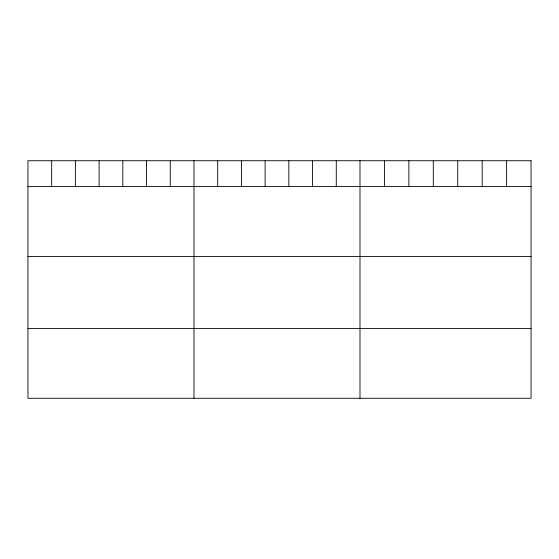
<?xml version="1.0" encoding="UTF-8"?>
<svg xmlns="http://www.w3.org/2000/svg" width="559" height="559" viewBox="0 0 559 559"><rect width="100%" height="100%" fill="white"/><g stroke="black" fill="none" stroke-linecap="round" stroke-linejoin="round"><path stroke-width="0.84" d="M27.95 186.58L531.05 186.58M27.95 256.441L531.05 256.441M27.95 328.412L531.05 328.412M506.615 160.726L506.615 186.58M482.179 160.726L482.179 186.58M457.744 160.726L457.744 186.58M433.302 160.726L433.302 186.58M408.867 160.726L408.867 186.58M384.431 160.726L384.431 186.58M359.996 160.726L359.996 398.274M336.28 160.726L336.28 186.58M312.558 160.726L312.558 186.58M288.842 160.726L288.842 186.58M265.127 160.726L265.127 186.58M241.411 160.726L241.411 186.58M217.689 160.726L217.689 186.58M193.973 160.726L193.973 398.274M170.257 160.726L170.257 186.58M146.535 160.726L146.535 186.58M122.819 160.726L122.819 186.58M99.104 160.726L99.104 186.58M75.388 160.726L75.388 186.58M51.666 160.726L51.666 186.58M531.05 160.726L27.95 160.726L27.95 398.274L531.05 398.274L531.05 160.726"/></g></svg>
